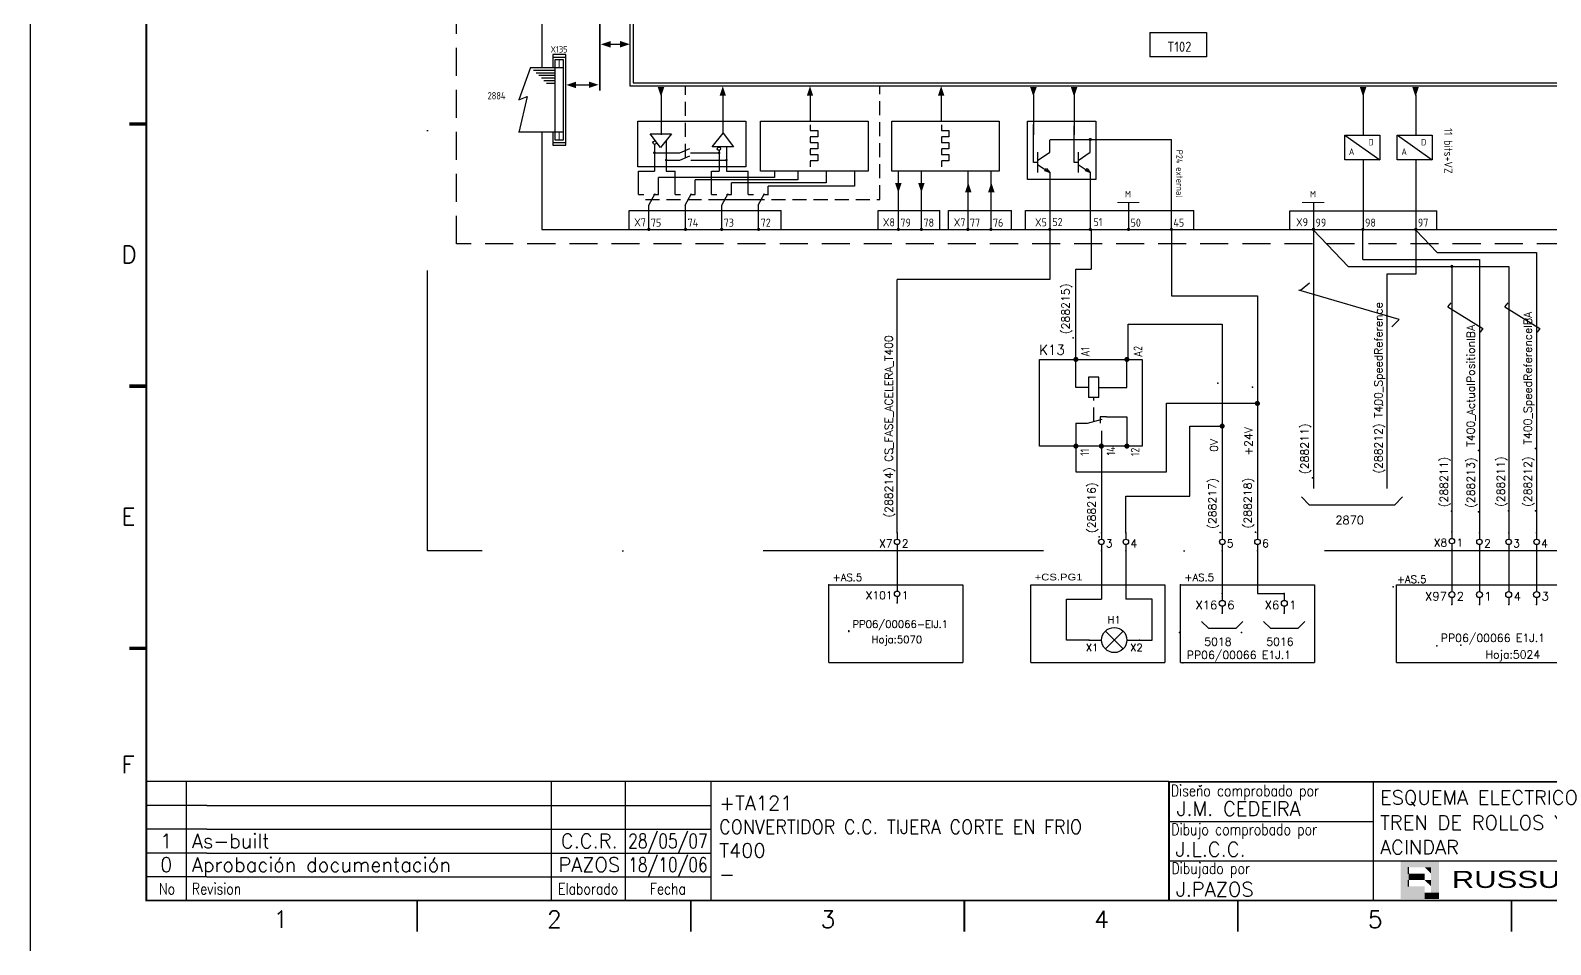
# Model space of a CAD drawing. Extents: x 3 to 423, y -4757 to 292.
# Drawn here: x 2.6 to 273.7, y -4458.1 to -4295.1 of the extents above; entities that cross this region are included whole.
import ezdxf
from ezdxf.enums import TextEntityAlignment as Align

# ---------------------------------------------------------------- set-up
doc = ezdxf.new("R2010")
doc.units = 0
doc.header["$LTSCALE"] = 10
doc.header["$MEASUREMENT"] = 0
for name, pattern in [('DASHDOT', [1, 0.5, -0.25, 0, -0.25]), ('DASHED', [0.75, 0.5, -0.25]), ('HIDDEN', [0.375, 0.25, -0.125]), ('LTY1', [0])]:
    doc.linetypes.add(name, pattern=pattern)
doc.layers.get('0').update_dxf_attribs({"linetype": 'CONTINUOUS'})
for name, color, linetype in [('1', 7, 'CONTINUOUS'), ('10', 5, 'CONTINUOUS'), ('2', 7, 'CONTINUOUS'), ('3', 8, 'CONTINUOUS'), ('6', 7, 'DASHDOT'), ('8', 1, 'CONTINUOUS'), ('9', 6, 'CONTINUOUS'), ('ATRIBUTOS', 6, 'CONTINUOUS'), ('DIBUJO', 7, 'CONTINUOUS'), ('NODE', 7, 'CONTINUOUS')]:
    doc.layers.add(name, color=color, linetype=linetype)
doc.styles.add('DIN', font='DIN.shx', dxfattribs={"width": 0.85})
doc.styles.add('HELVETICA', font='HELV.SHX')
doc.styles.add('ISO', font='ISO')
doc.styles.add('LABEL', font='SIMPLEX', dxfattribs={"width": 0.8, "height": 4})
doc.styles.add('ROMANS', font='romans')
doc.styles.get("Standard").update_dxf_attribs({"font": 'simplex'})

# ---------------------------------------------------------------- blocks, each defined once
blk = doc.blocks.new('NOD', base_point=(237.5, 170))
at = {"layer": 'NODE'}
blk.add_point((237.5, 170), dxfattribs=at)
blk = doc.blocks.new('$PP313')
at = {"layer": '2'}
blk.add_blockref('NOD', (0, 0), dxfattribs=at)
at = {"layer": '8'}
blk.add_attdef('1A', (1, -3.325), '', height=2.15, dxfattribs=at)
at = {"layer": '9'}
blk.add_attdef('ID', (1, 1), '', height=2.15, dxfattribs=at)
blk = doc.blocks.new('ITEM')
at = {"layer": 'ATRIBUTOS', "style": 'HELVETICA', "width": 1.2}
blk.add_attdef('ITEM', (0, 1.25), '', height=2.5, dxfattribs=at)
blk = doc.blocks.new('$081001')
at = {"layer": '2'}
for p, q in [((0, 0), (3.75, 0)), ((4.85, -2.65), (10.15, 2.65)), ((4.85, 2.65), (10.15, -2.65)), ((11.25, 0), (15, 0))]:
    blk.add_line(p, q, dxfattribs=at)
blk.add_circle((7.5, 0), 3.75, dxfattribs=at)
for p in [(0, 0), (15, 0)]:
    blk.add_blockref('NOD', p, dxfattribs=at)
at = {"layer": '8'}
blk.add_attdef('1A', text='', height=2.15, dxfattribs=at).set_placement((2.75, -3.32), align=Align.RIGHT)
blk.add_attdef('2A', (12.25, -3.32), '', height=2.15, dxfattribs=at)
at = {"layer": '9'}
blk.add_attdef('ID', text='', height=2.15, dxfattribs=at).set_placement((7.5, 4.93), align=Align.CENTER)
blk = doc.blocks.new('$$PLD12C')
for p, q in [((0, 2.5), (0, 0.75)), ((0, -0.75), (0, -2.5))]:
    blk.add_line(p, q)
at = {"layer": '2'}
blk.add_circle((0, 0), 0.75, dxfattribs=at)
for p in [(0, 2.5), (0, -2.5)]:
    blk.add_blockref('NOD', p, dxfattribs=at)
at = {"layer": '8'}
blk.add_attdef('*A', (1.25, -1.5), '', height=2.15, dxfattribs=at)
at = {"layer": '9'}
blk.add_attdef('ID', text='', height=2.15, dxfattribs=at).set_placement((-1.25, -1.5), align=Align.RIGHT)
blk = doc.blocks.new('newcajec')
at = {"layer": '1'}
for p, q in [((179.4, 20.85), (0.13, 20.85)), ((7, 20.85), (7, 0)), ((71, 20.85), (71, 0)), ((84, 20.85), (84, 0.09)), ((99, 20.85), (99, 0)), ((184.64, 20.18), (184.81, 20.01)), ((184.81, 20.01), (185.18, 20.25)), ((215.2, 20.8), (215.2, 0)), ((10.6, 16.64), (0, 16.64)), ((10.6, 16.64), (99, 16.64)), ((179.4, 13.87), (215.2, 13.87)), ((10.6, 12.48), (0, 12.48)), ((10.6, 12.48), (99, 12.48)), ((10.6, 8.32), (0, 8.32)), ((10.6, 8.32), (99, 8.32)), ((179.4, 6.93), (267.63, 6.93)), ((10.6, 4.16), (0, 4.16)), ((10.6, 4.16), (99, 4.16))]:
    blk.add_line(p, q, dxfattribs=at)
at = {"layer": '1', "const_width": 0.3}
blk.add_lwpolyline([(0, 0), (0, 272.5), (383, 272.5), (383, 0)], close=True, dxfattribs=at)
at = {"layer": '1'}
for points in [[(-2.99, 136.23, 0.6, 0.6, 0), (-0.18, 136.23, 0.6, 0.6, 0)], [(-2.99, 90.23, 0.6, 0.6, 0), (-0.18, 90.23, 0.6, 0.6, 0)], [(-2.99, 44.23, 0.6, 0.6, 0), (-0.18, 44.23, 0.6, 0.6, 0)], [(383, 20.8, 0.3, 0.3, 0), (179.4, 20.8, 0.3, 0.3, 0), (179.4, 0, 0.3, 0.3, 0)], [(47.5, -5.5, 0.3, 0.3, 0), (47.5, -0.09, 0.3, 0.3, 0)], [(95.5, -5.5, 0.3, 0.3, 0), (95.5, -0.09, 0.3, 0.3, 0)], [(143.5, -5.5, 0.3, 0.3, 0), (143.5, -0.09, 0.3, 0.3, 0)], [(191.5, -5.5, 0.3, 0.3, 0), (191.5, -0.09, 0.3, 0.3, 0)], [(239.5, -5.5, 0.3, 0.3, 0), (239.5, -0.09, 0.3, 0.3, 0)]]:
    blk.add_lwpolyline(points, format="xyseb", dxfattribs=at)
at = {"layer": '2', "color": 14}
for p, q in [((221.42, 4.69), (221.42, 5.81)), ((221.42, 2.47), (221.42, 3.58))]:
    blk.add_line(p, q, dxfattribs=at)
for points in [[(220.05, 5.81), (220.05, 6.92), (226.74, 5.81), (226.74, 6.92)], [(221.42, 2.47), (220.05, 2.47), (221.42, 5.81), (220.05, 5.81)], [(224.25, 5.81), (225.37, 5.81), (225.37, 4.69)], [(225.37, 5.81), (226.74, 5.81), (225.37, 1.35), (226.74, 1.35)], [(221.42, 4.69), (224.25, 4.69), (221.42, 3.58), (224.25, 3.58)], [(224.25, 3.58), (225.37, 3.58), (225.37, 2.47)], [(224.25, 0.24), (224.25, 2.47), (220.05, 0.24), (220.05, 2.47)], [(226.74, 1.35), (226.74, 0.24), (224.25, 1.35), (224.25, 0.24)]]:
    blk.add_solid(points, dxfattribs=at)
at = {"layer": '1', "style": 'ROMANS'}
for s, p in [('D', (-4.37, 111.84)), ('E', (-4.37, 65.84)), ('F', (-4.37, 22.34)), ('1', (22.29, -4.82)), ('2', (70.29, -4.82)), ('3', (118.29, -4.82)), ('4', (166.29, -4.82)), ('5', (214.29, -4.82))]:
    blk.add_text(s, height=3, dxfattribs=at).set_placement(p)
at = {"layer": '1', "style": 'LABEL', "width": 0.8}
for s, p in [('Diseno comprobado por', (179.73, 18.27)), ('Dibujo comprobado por', (179.81, 11.47)), ('Dibujado por', (179.83, 4.64)), ('No', (2.23, 1.05)), ('Revision', (8, 1.05))]:
    blk.add_text(s, height=2, dxfattribs=at).set_placement(p)
for s, p in [('Elaborado', (77.5, 1.05)), ('Fecha', (91.5, 1.05))]:
    blk.add_text(s, height=2, dxfattribs=at).set_placement(p, align=Align.CENTER)
at = {"layer": '10', "style": 'ROMANS'}
for tag, p in [('REV41', (3.5, 18.74)), ('REV43', (77.7, 18.74)), ('REV31', (3.5, 14.58)), ('REV33', (77.7, 14.58)), ('REV21', (3.5, 10.42)), ('REV23', (77.7, 10.42)), ('REV11', (3.5, 6.27)), ('REV13', (77.7, 6.27))]:
    blk.add_attdef(tag, text='', height=2.5, dxfattribs=at).set_placement(p, align=Align.MIDDLE)
for tag, p, height in [('REV42', (8, 17.49), 2.5), ('DOCUMENTTYPE', (216.43, 16.8), 2.5), ('NOTA', (305.32, 15.8), 3), ('SHEETNAME1', (100.5, 15.83), 2.5), ('DESIGNCHECK', (180.74, 14.83), 2.5), ('REV32', (8, 13.33), 2.5), ('SHEETNAME2', (100.5, 11.67), 2.5), ('OBJECT', (216.43, 12.4), 2.5), ('REV22', (8, 9.17), 2.5), ('ORDER', (305.32, 7.3), 4.5), ('SHEETNAME3', (100.5, 7.51), 2.5), ('DRAWINGCHECK', (180.53, 7.71), 2.5), ('CUSTOMER', (216.43, 8.08), 2.5), ('REV12', (8, 5.01), 2.5), ('SHEETNAME4', (100.5, 3.35), 2.5), ('DOCUMENT_ID', (305.32, 0.93), 4.4), ('USER', (180.63, 0.71), 2.5), ('DEPARTMENT', (271.93, 1.05), 2.5)]:
    blk.add_attdef(tag, p, '', height=height, dxfattribs=at)
for tag, width, p, p2 in [('REV44', 1.221199, (84.53, 17.49), (98.48, 17.49)), ('REV34', 1.221199, (84.53, 13.33), (98.48, 13.33)), ('REV24', 1.221199, (84.53, 9.17), (98.48, 9.17)), ('REV14', 1.221199, (84.53, 5.01), (98.48, 5.01)), ('CREATED2', 7.039915, (282.71, 1.05), (301.14, 1.05))]:
    blk.add_attdef(tag, text='', height=2.5, dxfattribs=dict(at, width=width)).set_placement(p, p2, align=Align.FIT)
for tag, p in [('SHEET', (382, 7.43)), ('NEXTSHEET', (382, 0.5))]:
    blk.add_attdef(tag, text='', height=2.5, dxfattribs=at).set_placement(p, align=Align.RIGHT)
at = {"layer": 'DIBUJO', "color": 14, "style": 'HELVETICA', "width": 1.3}
blk.add_text('RUSSULA S.A.', height=3, dxfattribs=at).set_placement((229, 2.19))
blk = doc.blocks.new('PAGINA')
at = {"layer": '2'}
blk.add_blockref('NOD', (-1, -1), dxfattribs=at)
at = {"layer": '8', "style": 'ROMANS'}
blk.add_attdef('NPA', (0, -4.325), '', height=2, dxfattribs=at)
at = {"layer": '9', "style": 'ROMANS'}
blk.add_attdef('NP', (0, 0), '', height=2, dxfattribs=at)

msp = doc.modelspace()

# ---------------------------------------------------------------- linework, layer by layer
at = {"linetype": 'DASHED'}
for p, q in [((78.63, -4333.15), (78.63, -4261.47)), ((373.74, -4333.15), (78.63, -4333.15))]:
    msp.add_line(p, q, dxfattribs=at)
at = {"color": 3}
for p, q in [((109.56, -4304.98), (109.56, -4287.77)), ((110.13, -4288.35), (110.13, -4304.4)), ((202.23, -4295.43), (212.35, -4295.43)), ((202.23, -4295.43), (202.23, -4299.76)), ((212.35, -4295.43), (212.35, -4299.76)), ((212.35, -4299.76), (202.23, -4299.76)), ((110.13, -4304.4), (334.46, -4304.4)), ((335.04, -4304.98), (109.56, -4304.98)), ((109.38, -4327.2), (120.36, -4327.2)), ((109.38, -4330.55), (109.38, -4327.2)), ((117.41, -4327.2), (136.51, -4327.2)), ((136.51, -4330.55), (136.51, -4327.2)), ((153.79, -4327.2), (164.77, -4327.2)), ((153.79, -4330.55), (153.79, -4327.2)), ((164.77, -4330.55), (164.77, -4327.2)), ((166.32, -4327.2), (177.56, -4327.2)), ((166.32, -4330.55), (166.32, -4327.2)), ((177.56, -4330.55), (177.56, -4327.2)), ((180.09, -4327.2), (210.09, -4327.2)), ((180.09, -4330.55), (180.09, -4327.2)), ((210.09, -4330.55), (210.09, -4327.2)), ((227.22, -4330.55), (227.22, -4327.24)), ((227.22, -4327.26), (253.4, -4327.26)), ((253.44, -4330.55), (253.44, -4327.24)), ((182.59, -4353.74), (200.87, -4353.74)), ((182.59, -4369.2), (182.59, -4353.74)), ((200.87, -4353.74), (200.87, -4369.2)), ((200.87, -4369.2), (182.59, -4369.2))]:
    msp.add_line(p, q, dxfattribs=at)
at = {"linetype": 'Continuous'}
for p, q in [((91.8, -4301.66), (89.7, -4307.44)), ((91.24, -4306.86), (89.7, -4313.24)), ((89.7, -4307.44), (91.24, -4306.86)), ((191.33, -4358.74), (189.06, -4358.74)), ((193.15, -4356.93), (191.33, -4356.93)), ((191.33, -4356.93), (191.33, -4360.56)), ((193.15, -4360.56), (193.15, -4356.93)), ((193.15, -4358.74), (194.51, -4358.74)), ((193.15, -4360.56), (191.33, -4360.56)), ((193.6, -4366.47), (193.6, -4368.74))]:
    msp.add_line(p, q, dxfattribs=at)
for p, q in [((91.8, -4301.66), (97.63, -4301.66)), ((95.77, -4299.35), (95.77, -4301.66)), ((98.08, -4299.35), (95.77, -4299.35)), ((95.77, -4299.81), (98.08, -4299.81)), ((96.23, -4314.61), (96.23, -4300.27)), ((96.23, -4300.27), (97.62, -4300.27)), ((97.62, -4300.27), (97.62, -4314.61)), ((98.08, -4315.53), (98.08, -4299.35)), ((96.24, -4302.2), (92.36, -4302.2)), ((96.2, -4302.66), (92.83, -4302.66)), ((96.16, -4303.12), (93.29, -4303.12)), ((96.13, -4303.58), (93.75, -4303.58)), ((96.09, -4304.05), (94.21, -4304.05)), ((96.06, -4304.51), (94.67, -4304.51)), ((115.1, -4306.53), (115.1, -4313.68)), ((126.1, -4306.53), (126.1, -4311.23)), ((141.66, -4306.53), (141.66, -4311.23)), ((165.04, -4306.53), (165.04, -4311.23)), ((181.5, -4306.53), (181.5, -4313.68)), ((188.73, -4306.53), (188.73, -4313.68)), ((240.29, -4306.53), (240.29, -4313.68)), ((249.65, -4306.53), (249.65, -4313.68)), ((126.1, -4308.71), (126.1, -4313.41)), ((181.51, -4318.61), (181.51, -4311.87)), ((188.73, -4318.61), (188.73, -4312.11)), ((89.67, -4313.17), (97.63, -4313.17)), ((95.77, -4313.22), (95.77, -4315.53)), ((95.77, -4315.07), (98.08, -4315.07)), ((97.62, -4314.61), (96.23, -4314.61)), ((113.15, -4313.52), (116.94, -4313.52)), ((115.01, -4315.96), (113.15, -4313.52)), ((116.94, -4313.52), (115.01, -4315.96)), ((124.23, -4315.82), (126.17, -4313.38)), ((126.17, -4313.38), (128.03, -4315.82)), ((95.77, -4315.53), (98.08, -4315.53)), ((128.03, -4315.82), (124.23, -4315.82)), ((240.29, -4318.29), (240.29, -4330.53)), ((249.65, -4318.29), (249.65, -4330.53)), ((198.44, -4325.76), (198.44, -4330.44)), ((231.42, -4325.76), (231.42, -4330.44)), ((184.4, -4330.55), (184.4, -4339.49)), ((184.4, -4330.55), (184.4, -4337.16)), ((231.42, -4330.69), (237.61, -4337.17)), ((240.25, -4335.93), (240.25, -4330.55)), ((249.65, -4330.69), (253.49, -4334.7)), ((240.25, -4335.93), (261.02, -4335.93)), ((253.49, -4334.7), (271.21, -4334.7)), ((261.02, -4335.93), (261.02, -4382.14)), ((271.21, -4334.7), (271.21, -4382.14)), ((237.61, -4337.17), (259.57, -4337.17)), ((256.1, -4337.17), (256.1, -4382.14)), ((259.57, -4337.17), (266.23, -4337.17)), ((266.23, -4337.17), (266.23, -4382.14)), ((255.38, -4344.36), (255.95, -4343.62)), ((255.38, -4344.36), (261.6, -4348.21)), ((265.54, -4344.36), (266.11, -4343.62)), ((265.54, -4344.36), (271.76, -4348.21)), ((261.6, -4348.21), (261.12, -4348.86)), ((271.76, -4348.21), (271.28, -4348.86)), ((189.06, -4358.74), (189.06, -4353.74)), ((198.15, -4358.74), (198.15, -4353.74)), ((194.51, -4358.74), (198.15, -4358.74)), ((193.37, -4363.97), (193.37, -4365.11)), ((194.51, -4363.97), (193.37, -4363.97)), ((194.51, -4363.97), (198.15, -4363.97)), ((198.15, -4363.97), (198.15, -4369.2)), ((189.06, -4365.11), (191.1, -4365.11)), ((189.06, -4365.11), (189.06, -4369.2)), ((191.1, -4365.11), (193.74, -4364.4)), ((230.67, -4379.65), (229.28, -4378.26)), ((230.67, -4379.65), (245.91, -4379.65)), ((245.91, -4379.65), (247.31, -4378.26)), ((226.22, -4397.77), (226.22, -4399.01)), ((212.71, -4401.7), (211.48, -4400.48)), ((212.71, -4401.7), (217.62, -4401.7)), ((217.62, -4401.7), (218.85, -4400.48)), ((223.76, -4401.7), (222.53, -4400.48)), ((223.76, -4401.7), (228.68, -4401.7)), ((228.68, -4401.7), (229.9, -4400.48))]:
    msp.add_line(p, q)
at = {"linetype": 'LTY1'}
for p, q in [((184.4, -4316.79), (184.4, -4314.65)), ((184.43, -4314.51), (206.09, -4314.51)), ((191.62, -4316.79), (191.62, -4314.77)), ((182.23, -4318.24), (184.4, -4316.79)), ((182.23, -4316.79), (182.23, -4320.41)), ((189.46, -4318.24), (191.62, -4316.79)), ((189.46, -4316.79), (189.46, -4320.41)), ((182.23, -4318.61), (181.51, -4318.61)), ((182.23, -4318.96), (184.4, -4320.41)), ((183.54, -4320.12), (183.82, -4319.68)), ((184.4, -4320.41), (183.54, -4320.12)), ((183.82, -4319.68), (184.4, -4320.41)), ((184.4, -4320.41), (184.4, -4330.55)), ((189.46, -4318.61), (188.73, -4318.61)), ((189.46, -4318.96), (191.62, -4320.41)), ((190.76, -4320.12), (191.04, -4319.68)), ((191.62, -4320.41), (190.76, -4320.12)), ((191.04, -4319.68), (191.62, -4320.41)), ((191.62, -4320.43), (191.62, -4330.55))]:
    msp.add_line(p, q, dxfattribs=at)
at = {"color": 0}
msp.add_line((93.82, -4330.56), (364.88, -4330.56), dxfattribs=at)
at = {"linetype": 'HIDDEN'}
msp.add_line((192.24, -4364.8), (192.24, -4360.56), dxfattribs=at)
for points in [[(104.17, -4287.44, 0.289, 0.289, 0), (104.17, -4305.82, 0.289, 0.289, 0)], [(104.35, -4297.54, 0, 1.16, 0), (106.08, -4297.54, 1.16, 1.16, 0)], [(109.53, -4297.52, 0, 1.16, 0), (107.79, -4297.52, 1.16, 1.16, 0)], [(96.92, -4300.27, 0.231, 0.231, 0), (96.92, -4301.66, 0.231, 0.231, 0)], [(98.21, -4304.79, 0, 1.16, 0), (99.94, -4304.79, 1.16, 1.16, 0)], [(103.94, -4304.76, 0, 1.16, 0), (102.21, -4304.76, 1.16, 1.16, 0)], [(126.09, -4304.99, 0, 1.16, 0), (126.09, -4306.73, 1.16, 1.16, 0)], [(141.65, -4304.99, 0, 1.16, 0), (141.65, -4306.73, 1.16, 1.16, 0)], [(165.03, -4304.99, 0, 1.16, 0), (165.03, -4306.73, 1.16, 1.16, 0)], [(115.07, -4306.9, 0, 1.16, 0), (115.07, -4305.17, 1.16, 1.16, 0)], [(181.48, -4306.9, 0, 1.16, 0), (181.48, -4305.17, 1.16, 1.16, 0)], [(188.74, -4306.9, 0, 1.16, 0), (188.74, -4305.17, 1.16, 1.16, 0)], [(240.27, -4306.9, 0, 1.16, 0), (240.27, -4305.17, 1.16, 1.16, 0)], [(249.63, -4306.9, 0, 1.16, 0), (249.63, -4305.17, 1.16, 1.16, 0)], [(96.92, -4313.22, 0.231, 0.231, 0), (96.92, -4314.61, 0.231, 0.231, 0)], [(157.4, -4324.01, 0, 1.16, 0), (157.4, -4322.27, 1.16, 1.16, 0)], [(161.51, -4324.01, 0, 1.16, 0), (161.51, -4322.27, 1.16, 1.16, 0)], [(169.87, -4322.21, 0, 1.16, 0), (169.87, -4323.95, 1.16, 1.16, 0)], [(173.98, -4322.21, 0, 1.16, 0), (173.98, -4323.95, 1.16, 1.16, 0)]]:
    msp.add_lwpolyline(points, format="xyseb")
for points in [[(191.48, -4314.51, 0.289, 0.289, 1), (191.77, -4314.51, 0.289, 0.289, 1)], [(112.76, -4330.55, 0.289, 0.289, 1), (113.05, -4330.55, 0.289, 0.289, 1)], [(119.31, -4330.55, 0.289, 0.289, 1), (119.6, -4330.55, 0.289, 0.289, 1)], [(125.75, -4330.55, 0.289, 0.289, 1), (126.04, -4330.55, 0.289, 0.289, 1)], [(132.34, -4330.55, 0.289, 0.289, 1), (132.63, -4330.55, 0.289, 0.289, 1)], [(157.26, -4330.55, 0.289, 0.289, 1), (157.55, -4330.55, 0.289, 0.289, 1)], [(161.37, -4330.55, 0.289, 0.289, 1), (161.66, -4330.55, 0.289, 0.289, 1)], [(169.65, -4330.55, 0.289, 0.289, 1), (169.94, -4330.55, 0.289, 0.289, 1)], [(173.76, -4330.55, 0.289, 0.289, 1), (174.05, -4330.55, 0.289, 0.289, 1)], [(184.26, -4330.55, 0.289, 0.289, 1), (184.55, -4330.55, 0.289, 0.289, 1)], [(191.48, -4330.55, 0.289, 0.289, 1), (191.77, -4330.55, 0.289, 0.289, 1)], [(198.3, -4330.55, 0.289, 0.289, 1), (198.59, -4330.55, 0.289, 0.289, 1)], [(205.94, -4330.55, 0.289, 0.289, 1), (206.23, -4330.55, 0.289, 0.289, 1)], [(231.28, -4330.55, 0.289, 0.289, 1), (231.57, -4330.55, 0.289, 0.289, 1)], [(240.11, -4330.55, 0.289, 0.289, 1), (240.39, -4330.55, 0.289, 0.289, 1)], [(249.53, -4330.55, 0.289, 0.289, 1), (249.82, -4330.55, 0.289, 0.289, 1)], [(255.95, -4337.16, 0.289, 0.289, 1), (256.24, -4337.16, 0.289, 0.289, 1)]]:
    msp.add_lwpolyline(points, format="xyseb", close=True)
at = {"linetype": 'Continuous'}
for points in [[(189.06, -4353.97, 0.455, 0.455, 1), (189.06, -4353.52, 0.455, 0.455, 1)], [(198.15, -4353.97, 0.455, 0.455, 1), (198.15, -4353.52, 0.455, 0.455, 1)], [(221.42, -4361.82, 0.455, 0.455, 1), (221.42, -4361.36, 0.455, 0.455, 1)], [(215.14, -4365.86, 0.455, 0.455, 1), (215.14, -4365.41, 0.455, 0.455, 1)], [(189.06, -4369.43, 0.455, 0.455, 1), (189.06, -4368.97, 0.455, 0.455, 1)], [(193.6, -4369.43, 0.455, 0.455, 1), (193.6, -4368.97, 0.455, 0.455, 1)], [(198.15, -4369.43, 0.455, 0.455, 1), (198.15, -4368.97, 0.455, 0.455, 1)]]:
    msp.add_lwpolyline(points, format="xyseb", close=True, dxfattribs=at)
at = {"layer": '2', "linetype": 'DASHDOT', "ltscale": 10}
for p, q in [((73.47, -4387.9), (73.47, -4214.48)), ((383.48, -4387.9), (73.47, -4387.9))]:
    msp.add_line(p, q, dxfattribs=at)
at = {"layer": '2'}
for p, q in [((105.37, -4297.51), (107.8, -4297.51)), ((99.96, -4304.76), (102.21, -4304.76)), ((141.68, -4311.93), (141.68, -4312.9)), ((165.07, -4311.93), (165.07, -4312.9)), ((113.93, -4315.38), (113.93, -4320.19)), ((116, -4314.83), (116, -4320.19)), ((141.68, -4312.9), (143.03, -4312.9)), ((143.03, -4314.02), (141.68, -4314.02)), ((141.68, -4314.09), (141.68, -4315.06)), ((141.68, -4315.06), (143.03, -4315.06)), ((143.03, -4312.9), (143.03, -4314.02)), ((143.03, -4315.06), (143.03, -4316.18)), ((165.07, -4312.9), (166.41, -4312.9)), ((166.41, -4314.02), (165.07, -4314.02)), ((165.07, -4314.09), (165.07, -4315.06)), ((165.07, -4315.06), (166.41, -4315.06)), ((166.41, -4312.9), (166.41, -4314.02)), ((166.41, -4315.06), (166.41, -4316.18)), ((206.09, -4330.58), (206.09, -4314.51)), ((237.02, -4313.76), (243.24, -4318.12)), ((246.38, -4313.76), (252.6, -4318.12)), ((113.94, -4316.88), (118.45, -4316.88)), ((118.45, -4316.88), (120.24, -4316.1)), ((118.45, -4318.19), (120.24, -4317.41)), ((120.34, -4316.88), (125.43, -4316.88)), ((125.43, -4316.46), (125.43, -4320.19)), ((126.75, -4315.87), (126.75, -4320.19)), ((143.03, -4316.18), (141.68, -4316.18)), ((141.68, -4316.25), (141.68, -4317.22)), ((141.68, -4317.22), (143.03, -4317.22)), ((143.03, -4317.22), (143.03, -4318.34)), ((166.41, -4316.18), (165.07, -4316.18)), ((165.07, -4316.25), (165.07, -4317.22)), ((165.07, -4317.22), (166.41, -4317.22)), ((166.41, -4317.22), (166.41, -4318.34)), ((111.04, -4324.35), (111.04, -4320.19)), ((111.04, -4320.19), (113.93, -4320.19)), ((116, -4318.19), (118.45, -4318.19)), ((116, -4320.19), (117.6, -4320.19)), ((117.6, -4324.35), (117.6, -4320.19)), ((120.37, -4318.19), (126.78, -4318.19)), ((124.06, -4324.35), (124.06, -4320.19)), ((124.06, -4320.19), (125.43, -4320.19)), ((126.75, -4320.19), (130.62, -4320.19)), ((130.62, -4324.35), (130.62, -4320.19)), ((135.29, -4320.14), (135.29, -4321.29)), ((139.47, -4320.15), (139.47, -4321.73)), ((143.03, -4318.34), (141.68, -4318.34)), ((141.68, -4318.41), (141.68, -4319.38)), ((144.51, -4320.15), (144.51, -4322.27)), ((149.61, -4320.15), (149.61, -4322.85)), ((157.44, -4330.46), (157.44, -4320.16)), ((161.55, -4330.46), (161.55, -4320.16)), ((166.41, -4318.34), (165.07, -4318.34)), ((165.07, -4318.41), (165.07, -4319.38)), ((169.83, -4330.46), (169.83, -4320.16)), ((173.94, -4330.46), (173.94, -4320.16)), ((135.29, -4321.29), (114.65, -4321.29)), ((114.65, -4324.35), (114.65, -4321.29)), ((139.47, -4321.73), (121.18, -4321.73)), ((121.18, -4324.35), (121.18, -4321.73)), ((144.51, -4322.27), (127.67, -4322.27)), ((127.67, -4324.35), (127.67, -4322.27)), ((149.61, -4322.85), (134.2, -4322.85)), ((134.2, -4324.35), (134.2, -4322.85)), ((111.04, -4324.35), (112.01, -4324.35)), ((112.92, -4326.25), (114.04, -4324.13)), ((113.76, -4324.35), (114.64, -4324.35)), ((117.59, -4324.35), (118.56, -4324.35)), ((119.41, -4326.25), (120.53, -4324.13)), ((120.31, -4324.35), (121.19, -4324.35)), ((124.06, -4324.35), (125.03, -4324.35)), ((125.94, -4326.25), (127.06, -4324.13)), ((126.78, -4324.35), (127.66, -4324.35)), ((130.61, -4324.35), (131.58, -4324.35)), ((132.43, -4326.25), (133.55, -4324.13)), ((133.34, -4324.35), (134.22, -4324.35)), ((112.92, -4330.58), (112.92, -4326.29)), ((119.43, -4330.39), (119.43, -4326.29)), ((125.94, -4330.58), (125.94, -4326.29)), ((132.45, -4330.39), (132.45, -4326.29)), ((249.65, -4327.26), (249.65, -4338.54)), ((206.09, -4330.55), (206.09, -4336)), ((249.65, -4338.54), (244.52, -4338.54)), ((187.36, -4396.51), (193.6, -4396.51)), ((187.36, -4403.79), (187.36, -4396.51)), ((202.66, -4403.79), (202.66, -4396.51)), ((191.4, -4403.79), (187.36, -4403.79)), ((200.4, -4403.79), (202.66, -4403.79))]:
    msp.add_line(p, q, dxfattribs=at)
at = {"layer": '2', "linetype": 'HIDDEN'}
for p, q in [((119.45, -4317.78), (119.45, -4304.98)), ((154.08, -4325.19), (154.08, -4304.98)), ((112.3, -4325.19), (154.08, -4325.19)), ((125.32, -4325.19), (133.55, -4325.19))]:
    msp.add_line(p, q, dxfattribs=at)
at = {"layer": '2', "color": 7}
for p, q in [((231.42, -4330.32), (231.42, -4376.77)), ((244.52, -4338.54), (244.52, -4376.77)), ((246.73, -4346.63), (228.84, -4341.37)), ((229.09, -4341.37), (230.74, -4340.06)), ((245.42, -4347.94), (246.73, -4346.63))]:
    msp.add_line(p, q, dxfattribs=at)
at = {"layer": '2'}
for points in [[(110.94, -4311.27), (130.2, -4311.27), (130.2, -4319.41), (110.94, -4319.41)], [(132.83, -4311.23), (152.01, -4311.23), (152.01, -4320.16), (132.83, -4320.16)], [(156.22, -4311.23), (175.4, -4311.23), (175.4, -4320.16), (156.22, -4320.16)], [(180.41, -4311.23), (192.62, -4311.23), (192.62, -4321.66), (180.41, -4321.66)], [(237.01, -4313.76), (243.24, -4313.76), (243.24, -4318.12), (237.01, -4318.12)], [(246.37, -4313.76), (252.6, -4313.76), (252.6, -4318.12), (246.37, -4318.12)]]:
    msp.add_lwpolyline(points, close=True, dxfattribs=at)
at = {"layer": '2', "const_width": 0.197}
for points in [[(113.76, -4316.87, 1), (114.02, -4316.87, 1)], [(115.87, -4318.18, 1), (116.13, -4318.18, 1)], [(125.3, -4316.91, 1), (125.56, -4316.91, 1)], [(126.61, -4318.19, 1), (126.87, -4318.19, 1)]]:
    msp.add_lwpolyline(points, format="xyb", close=True, dxfattribs=at)
for points in [[(200.35, -4325.76), (196.42, -4325.76)], [(233.33, -4325.76), (229.4, -4325.76)]]:
    msp.add_lwpolyline(points, dxfattribs=at)
at = {"layer": '2'}
for centre in [(113.93, -4315.08), (125.4, -4316.17)]:
    msp.add_circle(centre, 0.301, dxfattribs=at)
at = {"layer": '3', "color": 0}
for p, q in [((93.82, -4292.33), (93.82, -4301.66)), ((93.82, -4313.22), (93.82, -4330.56))]:
    msp.add_line(p, q, dxfattribs=at)
at = {"layer": '6', "ltscale": 10}
for p, q in [((145, -4393.93), (168.9, -4393.93)), ((145, -4407.77), (145, -4393.93)), ((168.9, -4393.93), (168.9, -4407.77)), ((181.04, -4393.93), (204.93, -4393.93)), ((181.04, -4407.77), (181.04, -4393.93)), ((204.93, -4393.93), (204.93, -4407.77)), ((207.73, -4393.93), (231.63, -4393.93)), ((207.73, -4407.77), (207.73, -4393.93)), ((231.63, -4393.93), (231.63, -4407.77)), ((246.23, -4393.93), (282.75, -4393.93)), ((246.23, -4407.77), (246.23, -4393.93)), ((145, -4407.77), (168.9, -4407.77)), ((181.04, -4407.77), (204.93, -4407.77)), ((207.73, -4407.77), (231.63, -4407.77)), ((246.23, -4407.77), (282.75, -4407.77))]:
    msp.add_line(p, q, dxfattribs=at)
at = {"layer": 'DIBUJO'}
for p, q in [((191.77, -4330.55), (191.77, -4337.63)), ((206.09, -4336), (206.09, -4342.42)), ((184.4, -4339.49), (157.18, -4339.49)), ((157.18, -4384.65), (157.18, -4339.49)), ((189.06, -4353.52), (189.06, -4337.63)), ((189.06, -4337.63), (191.77, -4337.63)), ((206.09, -4342.42), (221.44, -4342.42)), ((221.44, -4342.42), (221.44, -4372.84)), ((198.37, -4353.74), (198.37, -4347.47)), ((198.37, -4347.47), (215.16, -4347.47)), ((215.16, -4347.47), (215.16, -4372.84)), ((205.2, -4373.78), (205.2, -4361.54)), ((205.2, -4361.54), (221.44, -4361.54)), ((209.39, -4378.14), (209.39, -4365.67)), ((209.39, -4365.67), (215.16, -4365.67)), ((189.06, -4369.2), (189.06, -4373.78)), ((193.6, -4369.2), (193.6, -4385.79)), ((189.06, -4373.78), (205.2, -4373.78)), ((215.16, -4372.84), (215.16, -4384.65)), ((221.44, -4372.84), (221.44, -4384.65)), ((197.97, -4384.65), (197.97, -4378.14)), ((197.97, -4378.14), (209.39, -4378.14)), ((256.1, -4382.14), (256.1, -4384.52)), ((261.02, -4382.14), (261.02, -4385.79)), ((266.23, -4382.14), (266.23, -4385.79)), ((271.21, -4382.14), (271.21, -4385.79)), ((157.18, -4387.9), (157.18, -4393.93)), ((193.6, -4387.9), (193.6, -4396.51)), ((197.97, -4387.9), (197.97, -4396.51)), ((215.16, -4387.9), (215.16, -4395.48)), ((221.44, -4387.9), (221.44, -4395.48)), ((256.1, -4387.9), (256.1, -4393.93)), ((261.02, -4387.9), (261.02, -4393.93)), ((266.23, -4387.9), (266.23, -4393.93)), ((271.21, -4387.9), (271.21, -4393.93)), ((202.66, -4396.51), (197.97, -4396.51)), ((221.44, -4395.48), (226.22, -4395.48))]:
    msp.add_line(p, q, dxfattribs=at)
msp.add_lwpolyline([(2.63, -4163.25), (422.63, -4163.25), (422.63, -4460.25), (2.63, -4460.25), (2.63, -4163.25)], dxfattribs=at)

# ---------------------------------------------------------------- block references
ref = msp.add_blockref('$PP313', (188.59, -4349.91), dxfattribs=dict(xscale=0.6627272727273185, yscale=0.6627272727273185, zscale=0.6627272727273185, rotation=90))
ref.add_attrib('ID', '(288215)', (187.93, -4349.24), dxfattribs={"layer": '9', "height": 1.425, "rotation": 90, "style": 'ROMANS'})
ref = msp.add_blockref('$PP313', (243.71, -4361.88), dxfattribs=dict(xscale=0.6568181818182918, yscale=0.6568181818182918, zscale=0.6568181818182918, rotation=90))
ref.add_attrib('ID', '(288212) T400_SpeedReference', (243.71, -4374.11), dxfattribs={"layer": '9', "height": 1.4122, "rotation": 90, "style": 'ROMANS'})
ref = msp.add_blockref('$PP313', (260.84, -4369.98), dxfattribs=dict(xscale=0.6627272727274321, yscale=0.6627272727274321, zscale=0.6627272727274321, rotation=90))
ref.add_attrib('ID', 'T400_ActualPositionIBA', (260.17, -4369.31), dxfattribs={"layer": '9', "height": 1.4249, "rotation": 90, "style": 'ROMANS'})
ref = msp.add_blockref('$PP313', (271, -4369.6), dxfattribs=dict(xscale=0.6627272727273391, yscale=0.6627272727273391, zscale=0.6627272727273391, rotation=90))
ref.add_attrib('ID', 'T400_SpeedReferenceIBA', (270.34, -4368.93), dxfattribs={"layer": '9', "height": 1.4249, "rotation": 90, "style": 'ROMANS'})
ref = msp.add_blockref('$PP313', (156.39, -4369.71), dxfattribs=dict(xscale=0.6568181818182629, yscale=0.6568181818182629, zscale=0.6568181818182629, rotation=90))
ref.add_attrib('ID', '(288214) CS_FASE_ACELERA_T400', (156.39, -4381.94), dxfattribs={"layer": '9', "height": 1.4122, "rotation": 90, "style": 'ROMANS'})
ref = msp.add_blockref('$PP313', (214.39, -4358), dxfattribs=dict(xscale=0.6568181818182629, yscale=0.6568181818182629, zscale=0.6568181818182629, rotation=90))
ref.add_attrib('ID', '0V', (214.39, -4370.23), dxfattribs={"layer": '9', "height": 1.412, "rotation": 90, "style": 'ROMANS'})
ref = msp.add_blockref('$PP313', (220.53, -4358.68), dxfattribs=dict(xscale=0.6568181818182629, yscale=0.6568181818182629, zscale=0.6568181818182629, rotation=90))
ref.add_attrib('ID', '+24V', (220.53, -4370.91), dxfattribs={"layer": '9', "height": 1.412, "rotation": 90, "style": 'ROMANS'})
ref = msp.add_blockref('$PP313', (231.22, -4374.85), dxfattribs=dict(xscale=0.6627272727273185, yscale=0.6627272727273185, zscale=0.6627272727273185, rotation=90))
ref.add_attrib('ID', '(288211)', (230.56, -4374.19), dxfattribs={"layer": '9', "height": 1.425, "rotation": 90, "style": 'ROMANS'})
ref = msp.add_blockref('$PP313', (256.05, -4380.79), dxfattribs=dict(xscale=0.6627272727273391, yscale=0.6627272727273391, zscale=0.6627272727273391, rotation=90))
ref.add_attrib('ID', '(288211)', (255.39, -4380.12), dxfattribs={"layer": '9', "height": 1.425, "rotation": 90, "style": 'ROMANS'})
ref = msp.add_blockref('$PP313', (260.84, -4380.9), dxfattribs=dict(xscale=0.6627272727274321, yscale=0.6627272727274321, zscale=0.6627272727274321, rotation=90))
ref.add_attrib('ID', '(288213)', (260.17, -4380.24), dxfattribs={"layer": '9', "height": 1.425, "rotation": 90, "style": 'ROMANS'})
ref = msp.add_blockref('$PP313', (266.19, -4380.72), dxfattribs=dict(xscale=0.6627272727273391, yscale=0.6627272727273391, zscale=0.6627272727273391, rotation=90))
ref.add_attrib('ID', '(288211)', (265.52, -4380.06), dxfattribs={"layer": '9', "height": 1.425, "rotation": 90, "style": 'ROMANS'})
ref = msp.add_blockref('$PP313', (271, -4380.72), dxfattribs=dict(xscale=0.6627272727273391, yscale=0.6627272727273391, zscale=0.6627272727273391, rotation=90))
ref.add_attrib('ID', '(288212)', (270.34, -4380.06), dxfattribs={"layer": '9', "height": 1.425, "rotation": 90, "style": 'ROMANS'})
ref = msp.add_blockref('$PP313', (193.23, -4385.37), dxfattribs=dict(xscale=0.6627272727273185, yscale=0.6627272727273185, zscale=0.6627272727273185, rotation=90))
ref.add_attrib('ID', '(288216)', (192.57, -4384.71), dxfattribs={"layer": '9', "height": 1.425, "rotation": 90, "style": 'ROMANS'})
ref = msp.add_blockref('$PP313', (214.76, -4384.63), dxfattribs=dict(xscale=0.6627272727273185, yscale=0.6627272727273185, zscale=0.6627272727273185, rotation=90))
ref.add_attrib('ID', '(288217)', (214.1, -4383.97), dxfattribs={"layer": '9', "height": 1.425, "rotation": 90, "style": 'ROMANS'})
ref = msp.add_blockref('$PP313', (221.06, -4384.54), dxfattribs=dict(xscale=0.6627272727273185, yscale=0.6627272727273185, zscale=0.6627272727273185, rotation=90))
ref.add_attrib('ID', '(288218)', (220.4, -4383.88), dxfattribs={"layer": '9', "height": 1.425, "rotation": 90, "style": 'ROMANS'})
ref = msp.add_blockref('PAGINA', (145.66, -4393.27), dxfattribs=dict(xscale=0.6568181818181595, yscale=0.6568181818181595, zscale=0.6568181818181595))
ref.add_attrib('NP', '+AS.5', (145.66, -4393.27), dxfattribs={"layer": '9', "height": 1.314, "style": 'ROMANS'})
at = {"xscale": 0.4800000000003053, "yscale": 0.4800000000003053, "zscale": 0.6000000000001006}
msp.add_blockref('ITEM', (181.7, -4393.76), dxfattribs=at).add_auto_attribs({'ITEM': '+CS.PG1'})
ref = msp.add_blockref('PAGINA', (208.39, -4393.27), dxfattribs=dict(xscale=0.6568181818181595, yscale=0.6568181818181595, zscale=0.6568181818181595))
ref.add_attrib('NP', '+AS.5', (208.39, -4393.27), dxfattribs={"layer": '9', "height": 1.314, "style": 'ROMANS'})
ref = msp.add_blockref('PAGINA', (246.27, -4393.62), dxfattribs=dict(xscale=0.6568181818181595, yscale=0.6568181818181595, zscale=0.6568181818181595))
ref.add_attrib('NP', '+AS.5', (246.27, -4393.62), dxfattribs={"layer": '9', "height": 1.314, "style": 'ROMANS'})
ref = msp.add_blockref('PAGINA', (149.21, -4401.62), dxfattribs=dict(xscale=0.6568181818181595, yscale=0.6568181818181595, zscale=0.6568181818181595))
ref.add_attrib('NP', 'PP06/00066-EIJ.1', (149.21, -4401.62), dxfattribs={"layer": '9', "height": 1.3136, "style": 'ROMANS'})
ref = msp.add_blockref('PAGINA', (149.21, -4401.51), dxfattribs=dict(xscale=0.6568181818181595, yscale=0.6568181818181595, zscale=0.6568181818181595))
ref.add_attrib('NPA', 'Hoja:5070', (152.63, -4404.35), dxfattribs={"layer": '8', "height": 1.314, "style": 'ROMANS'})
ref = msp.add_blockref('PAGINA', (208.26, -4401.73), dxfattribs=dict(xscale=0.710136560013568, yscale=0.710136560013568, zscale=0.710136560013568))
ref.add_attrib('NPA', '5018', (211.95, -4404.8), dxfattribs={"layer": '8', "height": 1.42, "style": 'ROMANS'})
ref = msp.add_blockref('PAGINA', (219.31, -4401.73), dxfattribs=dict(xscale=0.710136560013568, yscale=0.710136560013568, zscale=0.710136560013568))
ref.add_attrib('NPA', '5016', (223.01, -4404.8), dxfattribs={"layer": '8', "height": 1.42, "style": 'ROMANS'})
ref = msp.add_blockref('PAGINA', (254.13, -4404.13), dxfattribs=dict(xscale=0.710136560013568, yscale=0.710136560013568, zscale=0.710136560013568))
ref.add_attrib('NP', 'PP06/00066 E1J.1', (254.13, -4404.13), dxfattribs={"layer": '9', "height": 1.4203, "style": 'ROMANS'})
ref = msp.add_blockref('PAGINA', (258.41, -4404), dxfattribs=dict(xscale=0.710136560013568, yscale=0.710136560013568, zscale=0.710136560013568))
ref.add_attrib('NPA', 'Hoja:5024', (262.11, -4407.08), dxfattribs={"layer": '8', "height": 1.42, "style": 'ROMANS'})
ref = msp.add_blockref('PAGINA', (208.84, -4407.16), dxfattribs=dict(xscale=0.710136560013568, yscale=0.710136560013568, zscale=0.710136560013568))
ref.add_attrib('NP', 'PP06/00066 E1J.1', (208.84, -4407.16), dxfattribs={"layer": '9', "height": 1.4203, "style": 'ROMANS'})
at = {"layer": '2', "color": 7}
ref = msp.add_blockref('newcajec', (23.31, -4450.23), dxfattribs=dict(at, xscale=1.016442892079965, yscale=1.016442892079965, zscale=1.016442892079965))
ref.add_attrib('REV24', '28/05/07', dxfattribs={"layer": '10', "height": 2.541, "style": 'ROMANS', "width": 0.728168}).set_placement((109.23, -4440.9), (123.41, -4440.9), align=Align.FIT)
ref.add_attrib('SHEETNAME3', 'T400', (125.46, -4442.6), dxfattribs={"layer": '10', "height": 2.541, "style": 'ROMANS'})
ref.add_attrib('SHEETNAME2', 'CONVERTIDOR C.C. TIJERA CORTE EN FRIO', (125.46, -4438.37), dxfattribs={"layer": '10', "height": 2.5411, "style": 'ROMANS', "width": 0.9})
ref.add_attrib('SHEETNAME1', '+TA121', (125.46, -4434.14), dxfattribs={"layer": '10', "height": 2.541, "style": 'ROMANS'})
ref.add_attrib('USER', 'J.PAZOS', (206.91, -4449.51), dxfattribs={"layer": '10', "height": 2.541, "style": 'ROMANS'})
ref.add_attrib('DRAWINGCHECK', 'J.L.C.C.', (206.81, -4442.39), dxfattribs={"layer": '10', "height": 2.541, "style": 'ROMANS'})
ref.add_attrib('DESIGNCHECK', 'J.M. CEDEIRA', (207.02, -4435.15), dxfattribs={"layer": '10', "height": 2.5411, "style": 'ROMANS'})
ref.add_attrib('REV22', 'As-built', (31.44, -4440.9), dxfattribs={"layer": '10', "height": 2.541, "style": 'ROMANS'})
ref.add_attrib('REV12', 'Aprobación documentación', (31.44, -4445.13), dxfattribs={"layer": '10', "height": 2.5411, "style": 'ROMANS'})
ref.add_attrib('REV21', '1', dxfattribs={"layer": '10', "height": 2.54, "style": 'ROMANS'}).set_placement((26.87, -4439.63), align=Align.MIDDLE)
ref.add_attrib('REV11', '0', dxfattribs={"layer": '10', "height": 2.54, "style": 'ROMANS'}).set_placement((26.87, -4443.86), align=Align.MIDDLE)
ref.add_attrib('SHEETNAME4', '-', (125.46, -4446.83), dxfattribs={"layer": '10', "height": 2.54, "style": 'ROMANS'})
ref.add_attrib('REV14', '18/10/06', dxfattribs={"layer": '10', "height": 2.541, "style": 'ROMANS', "width": 0.728168}).set_placement((109.23, -4445.13), (123.41, -4445.13), align=Align.FIT)
ref.add_attrib('REV23', 'C.C.R.', dxfattribs={"layer": '10', "height": 2.541, "style": 'ROMANS'}).set_placement((102.29, -4439.63), align=Align.MIDDLE)
ref.add_attrib('REV13', 'PAZOS', dxfattribs={"layer": '10', "height": 2.541, "style": 'ROMANS'}).set_placement((102.29, -4443.86), align=Align.MIDDLE)
ref.add_attrib('CUSTOMER', 'ACINDAR', (243.3, -4442.01), dxfattribs={"layer": '10', "height": 2.541, "style": 'ROMANS'})
ref.add_attrib('OBJECT', 'TREN DE ROLLOS Y BARRAS', (243.3, -4437.62), dxfattribs={"layer": '10', "height": 2.5411, "style": 'ROMANS'})
ref.add_attrib('DOCUMENTTYPE', 'ESQUEMA ELECTRICO', (243.3, -4433.15), dxfattribs={"layer": '10', "height": 2.5411, "style": 'ROMANS'})
for p, xscale, yscale, zscale, values in [((157.18, -4386.28), 0.6512768181818848, 0.6512768181818848, 0.6512768181818848, {'ID': 'X7', '*A': '2'}), ((193.6, -4386.28), 0.6512768181819272, 0.6512768181819272, 0.6512768181819272, {'*A': '3'}), ((197.97, -4386.28), 0.6512768181819272, 0.6512768181819272, 0.6512768181819272, {'*A': '4'}), ((215.16, -4386.28), 0.6512768181818848, 0.6512768181818848, 0.6512768181818848, {'*A': '5'}), ((221.44, -4386.28), 0.6512768181818848, 0.6512768181818848, 0.6512768181818848, {'*A': '6'}), ((256.1, -4386.14), 0.6512768181818848, 0.6512768181818848, 0.6512768181818848, {'ID': 'X8', '*A': '1'}), ((261.02, -4386.28), 0.6512768181818848, 0.6512768181818848, 0.6512768181818848, {'*A': '2'}), ((266.23, -4386.28), 0.6512768181818848, 0.6512768181818848, 0.6512768181818848, {'*A': '3'}), ((271.21, -4386.28), 0.6512768181818848, 0.6512768181818848, 0.6512768181818848, {'*A': '4'}), ((157.18, -4395.55), 0.6512768181818848, 0.6512768181818848, 0.6512768181818848, {'ID': 'X101', '*A': '1'}), ((256.1, -4395.69), 0.7041453663781817, 0.7041453663781817, 0.7041453663781817, {'ID': 'X97', '*A': '2'}), ((261.02, -4395.69), 0.7041453663781817, 0.7041453663781817, 0.7041453663781817, {'*A': '1'}), ((266.23, -4395.69), 0.7041453663781817, 0.7041453663781817, 0.7041453663781817, {'*A': '4'}), ((271.21, -4395.69), 0.7041453663781817, 0.7041453663781817, 0.7041453663781817, {'*A': '3'}), ((215.16, -4397.24), 0.7041453663781817, 0.7041453663781817, 0.7041453663781817, {'ID': 'X16', '*A': '6'}), ((226.22, -4397.24), 0.7041453663781817, 0.7041453663781817, 0.7041453663781817, {'ID': 'X6', '*A': '1'})]:
    msp.add_blockref('$$PLD12C', p, dxfattribs=dict(at, xscale=xscale, yscale=yscale, zscale=zscale)).add_auto_attribs(values)
at = {"layer": '2', "xscale": 0.5999999999999682, "yscale": 0.5999999999999682, "zscale": 0.5999999999999682}
msp.add_blockref('$081001', (191.4, -4403.79), dxfattribs=at).add_auto_attribs({'ID': 'H1', '1A': 'X1', '2A': 'X2'})

# ---------------------------------------------------------------- texts
at = {"style": 'ISO'}
for s, height, p in [('X135', 1.156, (96.9, -4299.01)), ('T102', 1.806, (207.5, -4298.88)), ('M', 1.16, (198.34, -4324.84)), ('M', 1.16, (231.32, -4324.84))]:
    msp.add_text(s, height=height, dxfattribs=at).set_placement(p, align=Align.CENTER)
at = {"color": 1, "style": 'DIN', "width": 0.85}
msp.add_text('2884', height=1.314, dxfattribs=at).set_placement((87.35, -4307.37), align=Align.RIGHT)
at = {"style": 'ISO'}
msp.add_text('11 bits+VZ', height=1.445, rotation=270, dxfattribs=at).set_placement((254.75, -4312.5))
for s, height, p in [('D', 1.16, (241.24, -4315.58)), ('D', 1.16, (250.6, -4315.58)), ('A', 1.16, (237.74, -4317.27)), ('A', 1.16, (247.11, -4317.27)), ('75', 1.445, (113.27, -4330.07)), ('74', 1.445, (119.82, -4330.07)), ('73', 1.445, (126.26, -4330.07)), ('72', 1.445, (132.85, -4330.07)), ('79', 1.445, (157.77, -4330.07)), ('78', 1.445, (161.88, -4330.07)), ('77', 1.445, (170.16, -4330.07)), ('76', 1.445, (174.27, -4330.07)), ('52', 1.445, (184.86, -4329.97)), ('51', 1.445, (192.2, -4329.97)), ('50', 1.445, (198.81, -4330.07)), ('45', 1.445, (206.45, -4330.07)), ('99', 1.445, (231.79, -4330.07)), ('98', 1.445, (240.62, -4330.07)), ('97', 1.445, (250.04, -4330.07))]:
    msp.add_text(s, height=height, dxfattribs=at).set_placement(p)
msp.add_text('P24 external', height=1.156, rotation=270, dxfattribs=at).set_placement((206.96, -4320.62), align=Align.CENTER)
for s, p in [('X7', (112.38, -4330.01)), ('X8', (156.79, -4330.01)), ('X7', (169.36, -4330.01)), ('X5', (183.88, -4330.01)), ('X9', (230.45, -4329.99))]:
    msp.add_text(s, height=1.445, dxfattribs=at).set_placement(p, align=Align.RIGHT)
at = {"color": 1, "style": 'DIN', "width": 0.85}
for s, p in [('A1', (191.5, -4353.28)), ('A2', (200.9, -4353.34))]:
    msp.add_text(s, height=1.555, rotation=90, dxfattribs=at).set_placement(p)
for s, p in [('14', (196.07, -4369.27)), ('12', (200.4, -4369.49)), ('11', (191.42, -4369.67))]:
    msp.add_text(s, height=1.555, rotation=90, dxfattribs=at).set_placement(p, align=Align.RIGHT)
at = {"layer": '2', "color": 6}
msp.add_text('K13', height=1.749, dxfattribs=at).set_placement((182.51, -4352.91))
at = {"layer": '2', "color": 1}
msp.add_text('2870', height=1.478, dxfattribs=at).set_placement((235.34, -4383.14))

doc.saveas('drawing.dxf')
